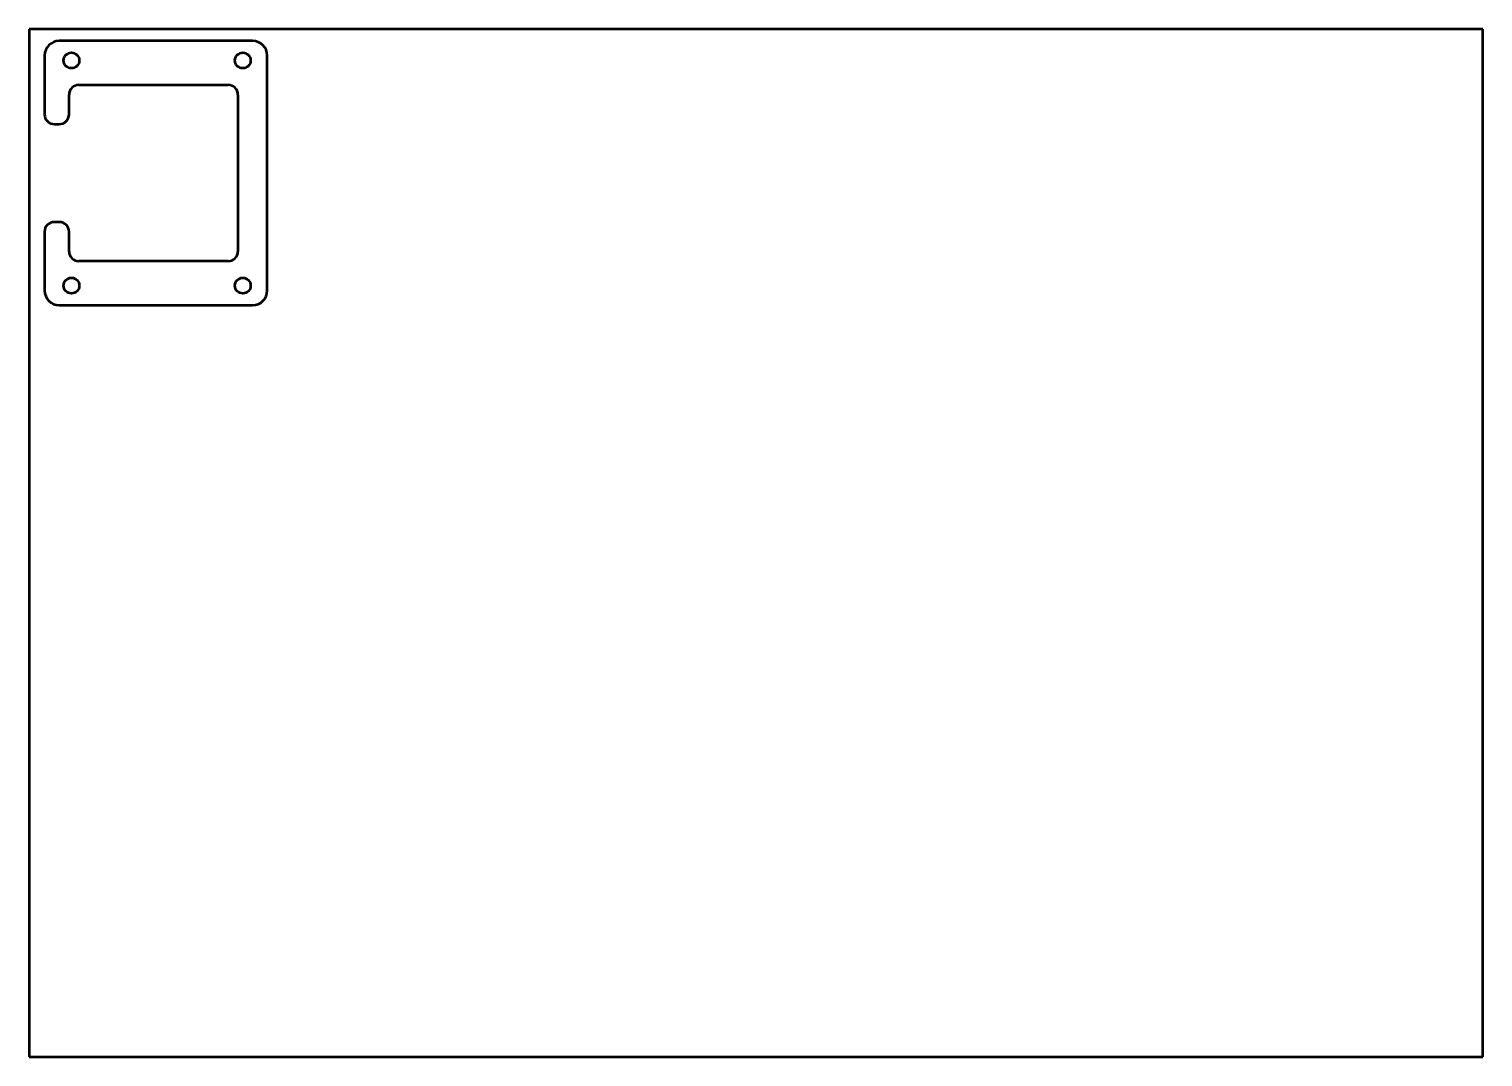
# Model space of a CAD drawing. Header units: millimetres. Extents: x 0 to 297, y 0 to 210.
import ezdxf

# ---------------------------------------------------------------- set-up
doc = ezdxf.new("R2010")
doc.units = ezdxf.units.MM
doc.layers.add('Visible (ISO)', color=7, linetype='Continuous', lineweight=50)

msp = doc.modelspace()

# ---------------------------------------------------------------- linework, layer by layer
at = {"layer": 'Visible (ISO)'}
for p, q in [((0, 210), (0, 0)), ((297, 210), (0, 210)), ((297, 0), (297, 210)), ((45.66, 207.58), (6.16, 207.58)), ((3.16, 204.58), (3.16, 192.58)), ((48.66, 156.58), (48.66, 204.58)), ((8.16, 192.58), (8.16, 196.58)), ((10.16, 198.58), (40.66, 198.58)), ((42.66, 196.58), (42.66, 164.58)), ((5.16, 190.58), (6.16, 190.58)), ((6.16, 170.58), (5.16, 170.58)), ((3.16, 168.58), (3.16, 156.58)), ((8.16, 164.58), (8.16, 168.58)), ((40.66, 162.58), (10.16, 162.58)), ((6.16, 153.58), (45.66, 153.58)), ((0, 0), (297, 0))]:
    msp.add_line(p, q, dxfattribs=at)
for centre in [(8.66, 203.58), (43.66, 203.58), (8.66, 157.58), (43.66, 157.58)]:
    msp.add_circle(centre, 1.6, dxfattribs=at)
for centre, radius, start, end in [((6.16, 204.58), 3, 90, 180), ((45.66, 204.58), 3, 0, 90), ((10.16, 196.58), 2, 90, 180), ((40.66, 196.58), 2, 0, 90), ((5.16, 192.58), 2, 180, 270), ((6.16, 192.58), 2, 270, 0), ((5.16, 168.58), 2, 90, 180), ((6.16, 168.58), 2, 0, 90), ((10.16, 164.58), 2, 180, 270), ((40.66, 164.58), 2, 270, 0), ((6.16, 156.58), 3, 180, 270), ((45.66, 156.58), 3, 270, 0)]:
    msp.add_arc(centre, radius, start, end, dxfattribs=at)

doc.saveas('drawing.dxf')
